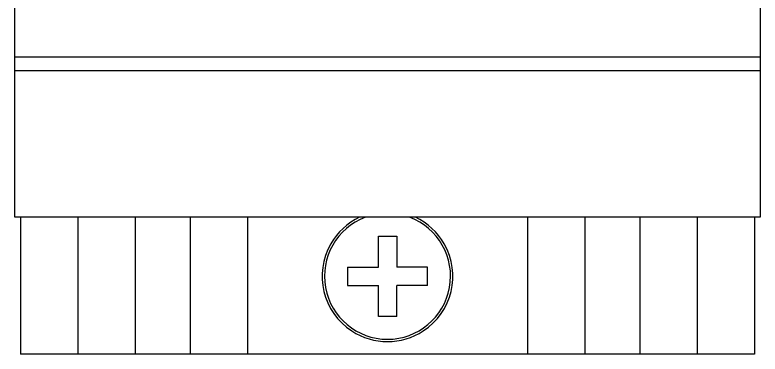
# Model space of a CAD drawing. Header units: millimetres. Extents: x 108 to 140, y 34 to 164.
# Drawn here: x 107.98 to 140.48, y 34.19 to 49.01 of the extents above; entities that cross this region are included whole.
import ezdxf

# ---------------------------------------------------------------- set-up
doc = ezdxf.new("R2010")
doc.units = ezdxf.units.MM
doc.header["$LTSCALE"] = 16.335
doc.layers.get('0').update_dxf_attribs({"linetype": 'CONTINUOUS'})

msp = doc.modelspace()

# ---------------------------------------------------------------- linework, layer by layer
at = {"linetype": 'Continuous'}
for p, q in [((107.976, 40.163), (107.976, 125.963)), ((140.476, 125.963), (140.476, 40.163)), ((140.476, 47.163), (107.976, 47.163)), ((140.476, 46.563), (107.976, 46.563)), ((140.476, 40.163), (107.976, 40.163)), ((108.226, 40.163), (108.226, 34.189)), ((110.726, 40.163), (110.726, 34.189)), ((113.226, 40.163), (113.226, 34.189)), ((115.626, 40.163), (115.626, 34.189)), ((118.126, 40.163), (118.126, 34.189)), ((130.326, 40.163), (130.326, 34.189)), ((132.826, 40.163), (132.826, 34.189)), ((135.226, 40.163), (135.226, 34.189)), ((137.726, 40.163), (137.726, 34.189)), ((140.226, 40.163), (140.226, 34.189)), ((123.826, 39.338), (124.626, 39.338)), ((123.826, 37.988), (123.826, 39.338)), ((124.626, 39.338), (124.626, 37.988)), ((122.476, 37.988), (123.826, 37.988)), ((122.476, 37.988), (122.476, 37.188)), ((125.976, 37.988), (124.626, 37.988)), ((125.976, 37.188), (125.976, 37.988)), ((122.476, 37.188), (123.826, 37.188)), ((123.826, 35.838), (123.826, 37.188)), ((125.976, 37.188), (124.626, 37.188)), ((124.626, 35.838), (124.626, 37.188)), ((124.626, 35.838), (123.826, 35.838)), ((110.726, 34.189), (108.226, 34.189)), ((113.226, 34.189), (110.726, 34.189)), ((115.626, 34.189), (113.226, 34.189)), ((118.126, 34.189), (115.626, 34.189)), ((130.326, 34.189), (118.126, 34.189)), ((132.826, 34.189), (130.326, 34.189)), ((135.226, 34.189), (132.826, 34.189)), ((137.726, 34.189), (135.226, 34.189)), ((140.226, 34.189), (137.726, 34.189))]:
    msp.add_line(p, q, dxfattribs=at)
for centre, radius, start, end in [((124.226, 37.588), 2.75, 110.5214, 69.4786), ((124.226, 37.587), 2.85, 115.2705, 150.219), ((124.226, 37.587), 2.85, 29.781, 64.7295), ((124.226, 37.588), 2.85, 150.2127, 236.785), ((124.226, 37.588), 2.85, 303.215, 29.7873), ((124.226, 37.588), 2.85, 236.789, 303.211)]:
    msp.add_arc(centre, radius, start, end, dxfattribs=at)

doc.saveas('drawing.dxf')
